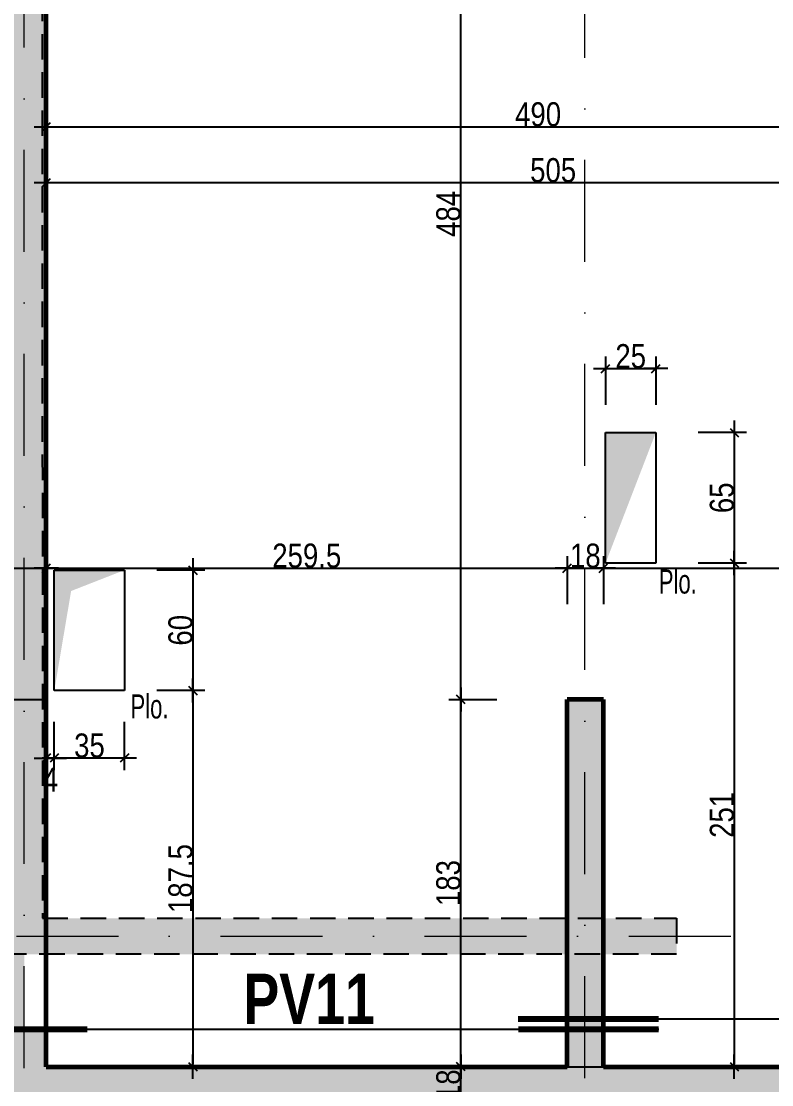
# Model space of a CAD drawing. Header units: millimetres. Extents: x 2049 to 26244, y -43633 to -34245.
# Drawn here: x 5969 to 6342, y -41760 to -41230 of the extents above; entities that cross this region are included whole.
import ezdxf
from ezdxf.enums import TextEntityAlignment as Align

# ---------------------------------------------------------------- set-up
doc = ezdxf.new("R2010")
doc.units = ezdxf.units.MM
doc.linetypes.add('CACHEX2', pattern=[19.05, 12.7, -6.35])
doc.linetypes.add('TIRETPTX2', pattern=[50.8, 25.4, -12.7, 0, -12.7])
for name, color, linetype in [('01_cote_gen', 4, 'Continuous'), ('01_murs_sup', 2, 'CACHEX2'), ('01_poch_murs', 253, 'Continuous'), ('01_poch_poteaux', 250, 'Continuous'), ('01_resv', 32, 'Continuous'), ('01_texte', 230, 'Continuous'), ('AA_COTES', 2, 'Continuous')]:
    doc.layers.add(name, color=color, linetype=linetype)
doc.layers.add('01_murs_coup', color=5, linetype='Continuous', lineweight=60)
doc.layers.add('01_tram_axes', color=2, linetype='TIRETPTX2', lineweight=9)
doc.styles.add('ARIAL NA', font='ARIALN.TTF')
doc.styles.add('impact', font='impact.ttf')
doc.styles.add('STYLE2', font='ARIALN.TTF')
doc.dimstyles.new('JB50res', dxfattribs={"dimscale": 0.1, "dimtxt": 120, "dimasz": 12, "dimexe": 0.1, "dimexo": 0.1, "dimgap": 0.09, "dimtad": 1, "dimdec": 1, "dimdsep": 46, "dimtxsty": 'STYLE2', "dimblk1": 'BOND_G', "dimblk2": 'BOND_D', "dimsah": 1, "dimcen": 1.5, "dimdle": 0.01, "dimse1": 1, "dimse2": 1, "dimclrd": 4, "dimclre": 2, "dimclrt": 6, "dimazin": 2, "dimtfac": 2.333333, "dimtdec": 1, "dimtix": 1, "dimtmove": 2, "dimatfit": 3, "dimldrblk": 'BOND_G', "dimfxl": 1, "dimtolj": 1, "dimtzin": 0, "dimarcsym": 0})

# ---------------------------------------------------------------- blocks, each defined once
blk = doc.blocks.new('BOND_G')
at = {"layer": 'AA_COTES', "color": 0}
for p, q in [((0, -5), (0, 15)), ((5, 0), (-5, 0)), ((1.77, 1.77), (-1.77, -1.77))]:
    blk.add_line(p, q, dxfattribs=at)
blk = doc.blocks.new('BOND_D')
at = {"layer": 'AA_COTES', "color": 0}
for p, q in [((0, 5), (0, -15)), ((5, 0), (-5, 0)), ((-1.77, -1.77), (1.77, 1.77))]:
    blk.add_line(p, q, dxfattribs=at)
blk = doc.blocks.new('*D7143')
at = {"layer": '01_cote_gen', "color": 4, "lineweight": -2, "ltscale": 200, "transparency": 16777216}
blk.add_line((6187.53, -41767.41), (6187.53, -41751.81), dxfattribs=at)
at = {"layer": 'Defpoints', "color": 0, "ltscale": 200, "transparency": 16777216}
for p in [(6187.53, -41750.61), (6240.57, -41750.61), (6208, -41768.61)]:
    blk.add_point(p, dxfattribs=at)
at = {"layer": '01_cote_gen', "color": 4, "lineweight": -2, "ltscale": 200, "transparency": 16777216, "xscale": 1.2, "yscale": 1.2, "zscale": 1.2}
for name, p, rotation in [('BOND_D', (6187.53, -41750.61), 90), ('BOND_G', (6187.53, -41768.61), 270)]:
    blk.add_blockref(name, p, dxfattribs=dict(at, rotation=rotation))
at = {"layer": '01_cote_gen', "color": 6, "ltscale": 200, "transparency": 16777216, "insert": (6181.39, -41759.61), "char_height": 12, "attachment_point": 5, "rotation": 90, "style": 'STYLE2'}
blk.add_mtext('\\A1;18', dxfattribs=at)
blk = doc.blocks.new('*D7144')
at = {"layer": '01_cote_gen', "color": 4, "lineweight": -2, "ltscale": 200, "transparency": 16777216}
blk.add_line((6187.53, -41749.41), (6187.53, -41568.81), dxfattribs=at)
at = {"layer": 'Defpoints', "color": 0, "ltscale": 200, "transparency": 16777216}
for p in [(6187.53, -41567.61), (6240.57, -41567.61), (6240.57, -41750.61)]:
    blk.add_point(p, dxfattribs=at)
at = {"layer": '01_cote_gen', "color": 4, "lineweight": -2, "ltscale": 200, "transparency": 16777216, "xscale": 1.2, "yscale": 1.2, "zscale": 1.2}
for name, p, rotation in [('BOND_D', (6187.53, -41567.61), 90), ('BOND_G', (6187.53, -41750.61), 270)]:
    blk.add_blockref(name, p, dxfattribs=dict(at, rotation=rotation))
at = {"layer": '01_cote_gen', "color": 6, "ltscale": 200, "transparency": 16777216, "insert": (6181.39, -41659.11), "char_height": 12, "attachment_point": 5, "rotation": 90, "style": 'STYLE2'}
blk.add_mtext('\\A1;183', dxfattribs=at)
blk = doc.blocks.new('*D7145')
at = {"layer": '01_cote_gen', "color": 4, "lineweight": -2, "ltscale": 200, "transparency": 16777216}
blk.add_line((6187.53, -41566.41), (6187.53, -41084.81), dxfattribs=at)
at = {"layer": 'Defpoints', "color": 0, "ltscale": 200, "transparency": 16777216}
for p in [(6187.53, -41083.61), (6274.98, -41083.61), (6240.57, -41567.61)]:
    blk.add_point(p, dxfattribs=at)
at = {"layer": '01_cote_gen', "color": 4, "lineweight": -2, "ltscale": 200, "transparency": 16777216, "xscale": 1.2, "yscale": 1.2, "zscale": 1.2}
for name, p, rotation in [('BOND_D', (6187.53, -41083.61), 90), ('BOND_G', (6187.53, -41567.61), 270)]:
    blk.add_blockref(name, p, dxfattribs=dict(at, rotation=rotation))
at = {"layer": '01_cote_gen', "color": 6, "ltscale": 200, "transparency": 16777216, "insert": (6181.39, -41325.61), "char_height": 12, "attachment_point": 5, "rotation": 90, "style": 'STYLE2'}
blk.add_mtext('\\A1;484', dxfattribs=at)
blk = doc.blocks.new('*D7178')
at = {"layer": '01_cote_gen', "color": 4, "lineweight": -2, "ltscale": 200, "transparency": 16777216}
blk.add_line((5982.25, -41502.16), (6239.37, -41502.16), dxfattribs=at)
at = {"layer": 'Defpoints', "color": 0, "ltscale": 200, "transparency": 16777216}
for p in [(6240.57, -41502.16), (5981.05, -41539.39), (6240.57, -41567.61)]:
    blk.add_point(p, dxfattribs=at)
at = {"layer": '01_cote_gen', "color": 4, "lineweight": -2, "ltscale": 200, "transparency": 16777216, "xscale": 1.2, "yscale": 1.2, "zscale": 1.2, "rotation": 180}
blk.add_blockref('BOND_G', (5981.05, -41502.16), dxfattribs=at)
at = {"layer": '01_cote_gen', "color": 4, "lineweight": -2, "ltscale": 200, "transparency": 16777216, "xscale": 1.2, "yscale": 1.2, "zscale": 1.2}
blk.add_blockref('BOND_D', (6240.57, -41502.16), dxfattribs=at)
at = {"layer": '01_cote_gen', "color": 6, "ltscale": 200, "transparency": 16777216, "insert": (6110.81, -41496.03), "char_height": 12, "attachment_point": 5, "style": 'STYLE2'}
blk.add_mtext('\\A1;259.5', dxfattribs=at)
blk = doc.blocks.new('*D7179')
at = {"layer": '01_cote_gen', "color": 4, "lineweight": -2, "ltscale": 200, "transparency": 16777216}
blk.add_line((6241.77, -41502.16), (6257.37, -41502.16), dxfattribs=at)
at = {"layer": 'Defpoints', "color": 0, "ltscale": 200, "transparency": 16777216}
for p in [(6258.57, -41502.16), (6240.57, -41567.61), (6258.57, -41567.61)]:
    blk.add_point(p, dxfattribs=at)
at = {"layer": '01_cote_gen', "color": 4, "lineweight": -2, "ltscale": 200, "transparency": 16777216, "xscale": 1.2, "yscale": 1.2, "zscale": 1.2, "rotation": 180}
blk.add_blockref('BOND_G', (6240.57, -41502.16), dxfattribs=at)
at = {"layer": '01_cote_gen', "color": 4, "lineweight": -2, "ltscale": 200, "transparency": 16777216, "xscale": 1.2, "yscale": 1.2, "zscale": 1.2}
blk.add_blockref('BOND_D', (6258.57, -41502.16), dxfattribs=at)
at = {"layer": '01_cote_gen', "color": 6, "ltscale": 200, "transparency": 16777216, "insert": (6249.57, -41496.03), "char_height": 12, "attachment_point": 5, "style": 'STYLE2'}
blk.add_mtext('\\A1;18', dxfattribs=at)
blk = doc.blocks.new('*D7180')
at = {"layer": '01_cote_gen', "color": 4, "lineweight": -2, "ltscale": 200, "transparency": 16777216}
blk.add_line((6259.77, -41502.16), (6484.85, -41502.16), dxfattribs=at)
at = {"layer": 'Defpoints', "color": 0, "ltscale": 200, "transparency": 16777216}
for p in [(6486.05, -41502.16), (6258.57, -41520.16), (6486.05, -41520.16)]:
    blk.add_point(p, dxfattribs=at)
at = {"layer": '01_cote_gen', "color": 4, "lineweight": -2, "ltscale": 200, "transparency": 16777216, "xscale": 1.2, "yscale": 1.2, "zscale": 1.2, "rotation": 180}
blk.add_blockref('BOND_G', (6258.57, -41502.16), dxfattribs=at)
at = {"layer": '01_cote_gen', "color": 4, "lineweight": -2, "ltscale": 200, "transparency": 16777216, "xscale": 1.2, "yscale": 1.2, "zscale": 1.2}
blk.add_blockref('BOND_D', (6486.05, -41502.16), dxfattribs=at)
at = {"layer": '01_cote_gen', "color": 6, "ltscale": 200, "transparency": 16777216, "insert": (6372.31, -41496.03), "char_height": 12, "attachment_point": 5, "style": 'STYLE2'}
blk.add_mtext('\\A1;227.5', dxfattribs=at)
blk = doc.blocks.new('*D7181')
at = {"layer": '01_cote_gen', "color": 4, "lineweight": -2, "ltscale": 200, "transparency": 16777216}
blk.add_line((5982.25, -41310.06), (6484.85, -41310.06), dxfattribs=at)
at = {"layer": 'Defpoints', "color": 0, "ltscale": 200, "transparency": 16777216}
for p in [(6486.05, -41310.06), (5981.05, -41366.65), (6486.05, -41377.61)]:
    blk.add_point(p, dxfattribs=at)
at = {"layer": '01_cote_gen', "color": 4, "lineweight": -2, "ltscale": 200, "transparency": 16777216, "xscale": 1.2, "yscale": 1.2, "zscale": 1.2, "rotation": 180}
blk.add_blockref('BOND_G', (5981.05, -41310.06), dxfattribs=at)
at = {"layer": '01_cote_gen', "color": 4, "lineweight": -2, "ltscale": 200, "transparency": 16777216, "xscale": 1.2, "yscale": 1.2, "zscale": 1.2}
blk.add_blockref('BOND_D', (6486.05, -41310.06), dxfattribs=at)
at = {"layer": '01_cote_gen', "color": 6, "ltscale": 200, "transparency": 16777216, "insert": (6233.55, -41303.93), "char_height": 12, "attachment_point": 5, "style": 'STYLE2'}
blk.add_mtext('\\A1;505', dxfattribs=at)
blk = doc.blocks.new('*D7211')
at = {"layer": '01_cote_gen', "color": 4, "lineweight": -2, "ltscale": 200, "transparency": 16777216}
blk.add_line((5982.25, -41282.23), (6469.85, -41282.23), dxfattribs=at)
at = {"layer": 'Defpoints', "color": 0, "ltscale": 200, "transparency": 16777216}
for p in [(5981.05, -41247.04), (6471.05, -41247.04), (6471.05, -41282.23)]:
    blk.add_point(p, dxfattribs=at)
at = {"layer": '01_cote_gen', "color": 4, "lineweight": -2, "ltscale": 200, "transparency": 16777216, "xscale": 1.2, "yscale": 1.2, "zscale": 1.2, "rotation": 180}
blk.add_blockref('BOND_G', (5981.05, -41282.23), dxfattribs=at)
at = {"layer": '01_cote_gen', "color": 4, "lineweight": -2, "ltscale": 200, "transparency": 16777216, "xscale": 1.2, "yscale": 1.2, "zscale": 1.2}
blk.add_blockref('BOND_D', (6471.05, -41282.23), dxfattribs=at)
at = {"layer": '01_cote_gen', "color": 6, "ltscale": 200, "transparency": 16777216, "insert": (6226.05, -41276.09), "char_height": 12, "attachment_point": 5, "style": 'STYLE2'}
blk.add_mtext('\\A1;490', dxfattribs=at)
blk = doc.blocks.new('*D7225')
at = {"layer": '01_cote_gen', "color": 4, "lineweight": -2, "ltscale": 0.1, "transparency": 16777216}
blk.add_line((5962.25, -41502.16), (5979.85, -41502.16), dxfattribs=at)
at = {"layer": 'Defpoints', "color": 0, "ltscale": 0.1, "transparency": 16777216}
for p in [(5981.05, -41502.16), (5961.05, -41549.9), (5981.05, -41556.9)]:
    blk.add_point(p, dxfattribs=at)
at = {"layer": '01_cote_gen', "color": 4, "lineweight": -2, "ltscale": 0.1, "transparency": 16777216, "xscale": 1.2, "yscale": 1.2, "zscale": 1.2, "rotation": 180}
blk.add_blockref('BOND_G', (5961.05, -41502.16), dxfattribs=at)
at = {"layer": '01_cote_gen', "color": 4, "lineweight": -2, "ltscale": 0.1, "transparency": 16777216, "xscale": 1.2, "yscale": 1.2, "zscale": 1.2}
blk.add_blockref('BOND_D', (5981.05, -41502.16), dxfattribs=at)
at = {"layer": '01_cote_gen', "color": 6, "ltscale": 0.1, "transparency": 16777216, "insert": (5950.34, -41515.02), "char_height": 12, "attachment_point": 5, "style": 'STYLE2'}
blk.add_mtext('\\A1;20', dxfattribs=at)
blk = doc.blocks.new('*D7657')
at = {"layer": '01_resv', "color": 4, "lineweight": -2, "ltscale": 200, "transparency": 16777216}
blk.add_line((6018.84, -41596.8), (5986.24, -41596.8), dxfattribs=at)
at = {"layer": 'Defpoints', "color": 0, "ltscale": 200, "transparency": 16777216}
for p in [(5985.04, -41563.14), (6020.04, -41563.14), (5985.04, -41596.8)]:
    blk.add_point(p, dxfattribs=at)
at = {"layer": '01_resv', "color": 4, "lineweight": -2, "ltscale": 200, "transparency": 16777216, "xscale": 1.2, "yscale": 1.2, "zscale": 1.2, "rotation": 180}
blk.add_blockref('BOND_D', (5985.04, -41596.8), dxfattribs=at)
at = {"layer": '01_resv', "color": 4, "lineweight": -2, "ltscale": 200, "transparency": 16777216, "xscale": 1.2, "yscale": 1.2, "zscale": 1.2}
blk.add_blockref('BOND_G', (6020.04, -41596.8), dxfattribs=at)
at = {"layer": '01_resv', "color": 6, "ltscale": 200, "transparency": 16777216, "insert": (6002.54, -41590.66), "char_height": 12, "attachment_point": 5, "style": 'STYLE2'}
blk.add_mtext('\\A1;35', dxfattribs=at)
blk = doc.blocks.new('*D7658')
at = {"layer": '01_resv', "color": 4, "lineweight": -2, "ltscale": 200, "transparency": 16777216}
blk.add_line((5983.84, -41596.8), (5982.25, -41596.8), dxfattribs=at)
at = {"layer": 'Defpoints', "color": 0, "ltscale": 200, "transparency": 16777216}
for p in [(5981.05, -41590.8), (5985.04, -41590.8), (5981.05, -41596.8)]:
    blk.add_point(p, dxfattribs=at)
at = {"layer": '01_resv', "color": 4, "lineweight": -2, "ltscale": 200, "transparency": 16777216, "xscale": 1.2, "yscale": 1.2, "zscale": 1.2, "rotation": 180}
blk.add_blockref('BOND_D', (5981.05, -41596.8), dxfattribs=at)
at = {"layer": '01_resv', "color": 4, "lineweight": -2, "ltscale": 200, "transparency": 16777216, "xscale": 1.2, "yscale": 1.2, "zscale": 1.2}
blk.add_blockref('BOND_G', (5985.04, -41596.8), dxfattribs=at)
at = {"layer": '01_resv', "color": 6, "ltscale": 200, "transparency": 16777216, "insert": (5983.05, -41607.56), "char_height": 12, "attachment_point": 5, "style": 'STYLE2'}
blk.add_mtext('\\A1;4', dxfattribs=at)
blk = doc.blocks.new('*D7659')
at = {"layer": '01_resv', "color": 4, "lineweight": -2, "ltscale": 200, "transparency": 16777216}
blk.add_line((6054.08, -41504.34), (6054.08, -41561.94), dxfattribs=at)
at = {"layer": 'Defpoints', "color": 0, "ltscale": 200, "transparency": 16777216}
for p in [(6020.04, -41503.14), (6020.04, -41563.14), (6054.08, -41563.14)]:
    blk.add_point(p, dxfattribs=at)
at = {"layer": '01_resv', "color": 4, "lineweight": -2, "ltscale": 200, "transparency": 16777216, "xscale": 1.2, "yscale": 1.2, "zscale": 1.2}
for name, p, rotation in [('BOND_G', (6054.08, -41503.14), 90), ('BOND_D', (6054.08, -41563.14), 270)]:
    blk.add_blockref(name, p, dxfattribs=dict(at, rotation=rotation))
at = {"layer": '01_resv', "color": 6, "ltscale": 200, "transparency": 16777216, "insert": (6047.95, -41533.14), "char_height": 12, "attachment_point": 5, "rotation": 90, "style": 'STYLE2'}
blk.add_mtext('\\A1;60', dxfattribs=at)
blk = doc.blocks.new('*D7660')
at = {"layer": '01_resv', "color": 4, "lineweight": -2, "ltscale": 200, "transparency": 16777216}
blk.add_line((6054.08, -41564.34), (6054.08, -41749.41), dxfattribs=at)
at = {"layer": 'Defpoints', "color": 0, "ltscale": 200, "transparency": 16777216}
for p in [(6041.91, -41563.14), (6041.91, -41750.61), (6054.08, -41750.61)]:
    blk.add_point(p, dxfattribs=at)
at = {"layer": '01_resv', "color": 4, "lineweight": -2, "ltscale": 200, "transparency": 16777216, "xscale": 1.2, "yscale": 1.2, "zscale": 1.2}
for name, p, rotation in [('BOND_G', (6054.08, -41563.14), 90), ('BOND_D', (6054.08, -41750.61), 270)]:
    blk.add_blockref(name, p, dxfattribs=dict(at, rotation=rotation))
at = {"layer": '01_resv', "color": 6, "ltscale": 200, "transparency": 16777216, "insert": (6047.95, -41656.87), "char_height": 12, "attachment_point": 5, "rotation": 90, "style": 'STYLE2'}
blk.add_mtext('\\A1;187.5', dxfattribs=at)
blk = doc.blocks.new('*D7661')
at = {"layer": '01_resv', "color": 4, "lineweight": -2, "ltscale": 200, "transparency": 16777216}
blk.add_line((6323.8, -41435.83), (6323.8, -41498.43), dxfattribs=at)
at = {"layer": 'Defpoints', "color": 0, "ltscale": 200, "transparency": 16777216}
for p in [(6284.7, -41434.63), (6284.7, -41499.63), (6323.8, -41499.63)]:
    blk.add_point(p, dxfattribs=at)
at = {"layer": '01_resv', "color": 4, "lineweight": -2, "ltscale": 200, "transparency": 16777216, "xscale": 1.2, "yscale": 1.2, "zscale": 1.2}
for name, p, rotation in [('BOND_G', (6323.8, -41434.63), 90), ('BOND_D', (6323.8, -41499.63), 270)]:
    blk.add_blockref(name, p, dxfattribs=dict(at, rotation=rotation))
at = {"layer": '01_resv', "color": 6, "ltscale": 200, "transparency": 16777216, "insert": (6317.67, -41467.13), "char_height": 12, "attachment_point": 5, "rotation": 90, "style": 'STYLE2'}
blk.add_mtext('\\A1;65', dxfattribs=at)
blk = doc.blocks.new('*D7662')
at = {"layer": '01_resv', "color": 4, "lineweight": -2, "ltscale": 200, "transparency": 16777216}
blk.add_line((6323.8, -41500.83), (6323.8, -41749.41), dxfattribs=at)
at = {"layer": 'Defpoints', "color": 0, "ltscale": 200, "transparency": 16777216}
for p in [(6305.8, -41499.63), (6322.25, -41750.61), (6323.8, -41750.61)]:
    blk.add_point(p, dxfattribs=at)
at = {"layer": '01_resv', "color": 4, "lineweight": -2, "ltscale": 200, "transparency": 16777216, "xscale": 1.2, "yscale": 1.2, "zscale": 1.2}
for name, p, rotation in [('BOND_G', (6323.8, -41499.63), 90), ('BOND_D', (6323.8, -41750.61), 270)]:
    blk.add_blockref(name, p, dxfattribs=dict(at, rotation=rotation))
at = {"layer": '01_resv', "color": 6, "ltscale": 200, "transparency": 16777216, "insert": (6317.67, -41625.12), "char_height": 12, "attachment_point": 5, "rotation": 90, "style": 'STYLE2'}
blk.add_mtext('\\A1;251', dxfattribs=at)
blk = doc.blocks.new('*D7672')
at = {"layer": '01_cote_gen', "color": 4, "lineweight": -2, "ltscale": 200, "transparency": 16777216}
blk.add_line((6260.87, -41402.75), (6283.5, -41402.75), dxfattribs=at)
at = {"layer": 'Defpoints', "color": 0, "ltscale": 200, "transparency": 16777216}
for p in [(6284.7, -41402.75), (6259.67, -41434.63), (6284.7, -41434.63)]:
    blk.add_point(p, dxfattribs=at)
at = {"layer": '01_cote_gen', "color": 4, "lineweight": -2, "ltscale": 200, "transparency": 16777216, "xscale": 1.2, "yscale": 1.2, "zscale": 1.2, "rotation": 180}
blk.add_blockref('BOND_G', (6259.67, -41402.75), dxfattribs=at)
at = {"layer": '01_cote_gen', "color": 4, "lineweight": -2, "ltscale": 200, "transparency": 16777216, "xscale": 1.2, "yscale": 1.2, "zscale": 1.2}
blk.add_blockref('BOND_D', (6284.7, -41402.75), dxfattribs=at)
at = {"layer": '01_cote_gen', "color": 6, "ltscale": 200, "transparency": 16777216, "insert": (6272.19, -41396.62), "char_height": 12, "attachment_point": 5, "style": 'STYLE2'}
blk.add_mtext('\\A1;25', dxfattribs=at)
blk = doc.blocks.new('*D8206')
at = {"layer": '01_cote_gen', "color": 4, "lineweight": -2, "ltscale": 200, "transparency": 16777216}
blk.add_line((6455.85, -41788.74), (6287.25, -41788.74), dxfattribs=at)
at = {"layer": 'Defpoints', "color": 0, "ltscale": 200, "transparency": 16777216}
for p in [(6286.05, -41726.81), (6457.05, -41726.81), (6286.05, -41788.74)]:
    blk.add_point(p, dxfattribs=at)
at = {"layer": '01_cote_gen', "color": 4, "lineweight": -2, "ltscale": 200, "transparency": 16777216, "xscale": 1.2, "yscale": 1.2, "zscale": 1.2, "rotation": 180}
blk.add_blockref('BOND_D', (6286.05, -41788.74), dxfattribs=at)
at = {"layer": '01_cote_gen', "color": 4, "lineweight": -2, "ltscale": 200, "transparency": 16777216, "xscale": 1.2, "yscale": 1.2, "zscale": 1.2}
blk.add_blockref('BOND_G', (6457.05, -41788.74), dxfattribs=at)
at = {"layer": '01_cote_gen', "color": 6, "ltscale": 200, "transparency": 16777216, "insert": (6371.55, -41782.71), "char_height": 12, "attachment_point": 5, "style": 'STYLE2'}
blk.add_mtext('\\A1;171', dxfattribs=at)

msp = doc.modelspace()

# ---------------------------------------------------------------- hatches: boundary and pattern name
at = {"layer": '01_murs_sup', "ltscale": 200}
h = msp.add_hatch(dxfattribs=at)
h.set_pattern_fill('DASH', color=256, scale=2.5, angle=135)
h.set_pattern_definition([(135, (-9275.435, 6358.231), (-11.2253202, 9e-16), [7.9375, -7.9375])])
h.paths.add_polyline_path([(4193.05, -41225.61), (4173.1, -41225.61), (4173.1, -41646.61), (4193.1, -41646.61)])
h.paths.add_polyline_path([(5135.05, -41067.61), (4956.05, -41067.61), (4956.05, -41083.61), (5135.05, -41083.61)], flags=17)
h.paths.add_polyline_path([(5381.05, -41067.61), (5235.05, -41067.61), (5235.05, -41083.61), (5365.05, -41083.61), (5365.05, -41676.61), (4709.05, -41676.61), (4709.05, -41694.56), (5381.05, -41694.61)])
h.paths.add_polyline_path([(5016.48, -41824.66), (4567.05, -41824.66), (4567.05, -41842.61), (4785.05, -41842.61), (4785.05, -42435.61), (4682.05, -42435.61), (4682.05, -42451.61), (4962.05, -42451.61), (4962.05, -42435.61), (4803.05, -42435.61), (4803.05, -41842.61), (5016.48, -41842.56)])
h.paths.add_polyline_path([(6295.05, -41676.61), (5979.1, -41676.61), (5979.01, -41083.61), (6075.05, -41083.61), (6075.05, -41067.61), (5815.05, -41067.61), (5815.05, -41083.61), (5961.1, -41083.61), (5961.1, -41676.61), (5749.1, -41676.61), (5749.1, -41694.61), (6295.05, -41694.61)])
at = {"layer": '01_poch_murs', "ltscale": 200}
h = msp.add_hatch(color=256, dxfattribs=at)
h.dxf.hatch_style = 1
h.paths.add_polyline_path([(5515.05, -41067.61), (5383.05, -41067.61), (5383.07, -41537.65), (5399.07, -41537.65), (5399.05, -41083.61), (5515.05, -41083.61)])
h.paths.add_polyline_path([(5715.05, -41067.61), (5615.05, -41067.61), (5615.05, -41083.61), (5715.05, -41083.61)])
h.paths.add_polyline_path([(6074.05, -41067.61), (5815.05, -41067.61), (5815.05, -41083.61), (5961.05, -41083.61), (5961.05, -41567.65), (5981.05, -41567.65), (5981.05, -41083.61), (6074.05, -41083.61)])
h = msp.add_hatch(color=256, dxfattribs=at)
h.dxf.hatch_style = 1
h.paths.add_polyline_path([(6258.57, -41567.61), (6240.57, -41567.61), (6240.57, -41750.61), (6258.57, -41750.61)])
h.paths.add_polyline_path([(6258.57, -41768.61), (6240.57, -41768.61), (6240.57, -41951.61), (6258.57, -41951.61)])
h.paths.add_polyline_path([(6804.05, -41768.61), (6788.05, -41768.61), (6788.05, -41989.61), (6804.05, -41989.61)])
h.paths.add_polyline_path([(6804.05, -41529.61), (6788.05, -41529.61), (6788.05, -41750.61), (6804.05, -41750.61)])
at = {"layer": '01_poch_poteaux', "ltscale": 200}
h = msp.add_hatch(color=256, dxfattribs=at)
h.dxf.hatch_style = 1
h.paths.add_polyline_path([(5970.07, -41567.65), (5961.05, -41567.65), (5961.05, -41685.61), (5970.07, -41685.61)])
h.paths.add_polyline_path([(5981.05, -41567.65), (5970.07, -41567.65), (5970.07, -41685.61), (5981.05, -41685.61)])
h.paths.add_polyline_path([(5981.05, -41685.61), (5970.07, -41685.61), (5970.07, -41731.96), (5981.05, -41731.96)], flags=17)
h.paths.add_polyline_path([(5981.05, -41685.61), (5961.05, -41685.61), (5961.05, -41804.58), (5961.12, -41804.58), (5961.12, -41824.61), (5961.05, -41824.61), (5961.05, -41833.61), (5981.05, -41833.61), (5981.05, -41768.61), (6240.57, -41768.61), (6249.29, -41768.61), (6249.29, -41750.61), (6240.57, -41750.61), (5981.05, -41750.61)])
h.paths.add_polyline_path([(5976.49, -41620.09), (5990.13, -41620.09), (5990.13, -41595.11), (5976.49, -41595.11)], flags=9)
h = msp.add_hatch(color=256, dxfattribs=at)
h.dxf.hatch_style = 1
h.paths.add_polyline_path([(6804.05, -41750.61), (6788.05, -41750.61), (6258.57, -41750.61), (6249.29, -41750.61), (6249.29, -41768.61), (6258.57, -41768.61), (6788.05, -41768.61), (6804.05, -41768.61)])

# ---------------------------------------------------------------- linework, layer by layer
at = {"layer": '01_murs_coup', "ltscale": 0.1}
for p, q in [((5981.05, -41750.61), (5981.05, -41083.61)), ((6258.57, -41567.61), (6240.57, -41567.61)), ((6240.57, -41750.61), (6240.57, -41567.61)), ((6258.57, -41750.61), (6258.57, -41567.61)), ((5981.05, -41750.61), (6240.57, -41750.61)), ((6258.57, -41750.61), (6788.05, -41750.61))]:
    msp.add_line(p, q, dxfattribs=at)
at = {"layer": '01_murs_sup'}
for p, q in [((5979.01, -41083.61), (5979.1, -41676.61)), ((5979.1, -41676.61), (6295.05, -41676.61)), ((6295.05, -41676.61), (6295.05, -41694.61)), ((6295.05, -41694.61), (5749.1, -41694.61))]:
    msp.add_line(p, q, dxfattribs=at)
at = {"layer": '01_poch_poteaux', "ltscale": 200}
for p, q in [((5961.05, -41567.65), (5981.05, -41567.65)), ((6240.57, -41750.61), (6258.57, -41750.61))]:
    msp.add_line(p, q, dxfattribs=at)
at = {"layer": '01_resv', "ltscale": 200}
for p, q in [((6259.67, -41499.63), (6259.67, -41434.63)), ((6259.67, -41434.63), (6284.7, -41434.63)), ((6284.7, -41434.63), (6284.7, -41499.63)), ((6284.7, -41499.63), (6259.67, -41499.63)), ((5985.04, -41563.14), (5985.04, -41503.14)), ((5985.04, -41503.14), (6020.04, -41503.14)), ((6020.04, -41503.14), (6020.04, -41563.14)), ((6020.04, -41563.14), (5985.04, -41563.14))]:
    msp.add_line(p, q, dxfattribs=at)
for points in [[(6259.67, -41499.63), (6259.67, -41434.63), (6284.7, -41434.63)], [(5985.04, -41563.14), (5985.04, -41503.14), (5993.41, -41513.57)], [(5985.04, -41503.14), (6020.04, -41503.14), (5993.41, -41513.57)]]:
    msp.add_solid(points, dxfattribs=at)
at = {"layer": '01_texte', "ltscale": 200}
for p, q in [((6216.05, -41726.81), (6526.55, -41726.81)), ((5963.29, -41731.96), (6286.2, -41731.96))]:
    msp.add_line(p, q, dxfattribs=at)
at = {"layer": '01_texte', "ltscale": 200, "const_width": 3}
for points in [[(6216.05, -41726.81), (6286.05, -41726.81)], [(5963.29, -41731.96), (6001.42, -41731.96)], [(6286.2, -41731.96), (6216.2, -41731.96)]]:
    msp.add_lwpolyline(points, dxfattribs=at)
at = {"layer": '01_tram_axes', "color": 253, "ltscale": 2}
for p, q in [((5970.08, -42768.29), (5970.05, -40330.13)), ((6249.07, -42875.01), (6249.57, -40330.13)), ((2406.63, -41685.61), (7041.34, -41685.61))]:
    msp.add_line(p, q, dxfattribs=at)

# ---------------------------------------------------------------- texts
at = {"layer": '01_texte', "style": 'ARIAL NA', "width": 0.8}
for p in [(6295.66, -41518.44), (6032.47, -41580.7)]:
    msp.add_text('Plo.', height=12, dxfattribs=at).set_placement(p, align=Align.BOTTOM_CENTER)
at = {"layer": '01_texte', "style": 'impact'}
msp.add_text('PV11', height=25, dxfattribs=at).set_placement((6112, -41736.79), align=Align.BOTTOM_CENTER)

# ---------------------------------------------------------------- dimensions: what is measured, and where the dimension line sits
at = {"layer": '01_cote_gen', "ltscale": 200}
for base, p1, p2, picture, middle in [((6187.53, -41083.61), (6240.57, -41567.61), (6274.98, -41083.61), '*D7145', (6181.39, -41325.61)), ((6187.53, -41567.61), (6240.57, -41750.61), (6240.57, -41567.61), '*D7144', (6181.39, -41659.11)), ((6187.53, -41750.61), (6208, -41768.61), (6240.57, -41750.61), '*D7143', (6181.39, -41759.61))]:
    dim = msp.add_linear_dim(base=base, p1=p1, p2=p2, angle=90, dimstyle='JB50res', dxfattribs=at)
    dim.commit()
    dim.dimension.update_dxf_attribs({"geometry": picture, "text_midpoint": middle})
for base, p1, p2, picture, middle in [((6471.05, -41282.23), (5981.05, -41247.04), (6471.05, -41247.04), '*D7211', (6226.05, -41276.09)), ((6486.05, -41310.06), (5981.05, -41366.65), (6486.05, -41377.61), '*D7181', (6233.55, -41303.93)), ((6284.7, -41402.75), (6259.67, -41434.63), (6284.7, -41434.63), '*D7672', (6272.19, -41396.62)), ((6240.57, -41502.16), (5981.05, -41539.39), (6240.57, -41567.61), '*D7178', (6110.81, -41496.03)), ((6258.57, -41502.16), (6240.57, -41567.61), (6258.57, -41567.61), '*D7179', (6249.57, -41496.03)), ((6486.05, -41502.16), (6258.57, -41520.16), (6486.05, -41520.16), '*D7180', (6372.31, -41496.03)), ((6286.05, -41788.74), (6457.05, -41726.81), (6286.05, -41726.81), '*D8206', (6371.55, -41782.71))]:
    dim = msp.add_linear_dim(base=base, p1=p1, p2=p2, dimstyle='JB50res', dxfattribs=at)
    dim.commit()
    dim.dimension.update_dxf_attribs({"geometry": picture, "text_midpoint": middle})
at = {"layer": '01_cote_gen', "ltscale": 0.1}
dim = msp.add_linear_dim(base=(5981.05, -41502.16), p1=(5961.05, -41549.9), p2=(5981.05, -41556.9), dimstyle='JB50res', dxfattribs=at)
dim.commit()
dim.dimension.update_dxf_attribs({"geometry": '*D7225', "text_midpoint": (5950.34, -41515.02), "dimtype": 160})
at = {"layer": '01_resv', "ltscale": 200}
for base, p1, p2, picture, middle in [((6323.8, -41499.63), (6284.7, -41434.63), (6284.7, -41499.63), '*D7661', (6317.67, -41467.13)), ((6323.8, -41750.61), (6305.8, -41499.63), (6322.25, -41750.61), '*D7662', (6317.67, -41625.12)), ((6054.08, -41563.14), (6020.04, -41503.14), (6020.04, -41563.14), '*D7659', (6047.95, -41533.14)), ((6054.08, -41750.61), (6041.91, -41563.14), (6041.91, -41750.61), '*D7660', (6047.95, -41656.87))]:
    dim = msp.add_linear_dim(base=base, p1=p1, p2=p2, angle=90, dimstyle='JB50res', dxfattribs=at)
    dim.commit()
    dim.dimension.update_dxf_attribs({"geometry": picture, "text_midpoint": middle})
dim = msp.add_linear_dim(base=(5985.04, -41596.8), p1=(6020.04, -41563.14), p2=(5985.04, -41563.14), dimstyle='JB50res', dxfattribs=at)
dim.commit()
dim.dimension.update_dxf_attribs({"geometry": '*D7657', "text_midpoint": (6002.54, -41590.66)})
dim = msp.add_linear_dim(base=(5981.05, -41596.8), p1=(5985.04, -41590.8), p2=(5981.05, -41590.8), dimstyle='JB50res', dxfattribs=at)
dim.commit()
dim.dimension.update_dxf_attribs({"geometry": '*D7658', "text_midpoint": (5983.05, -41607.56), "dimtype": 160})

doc.saveas('drawing.dxf')
